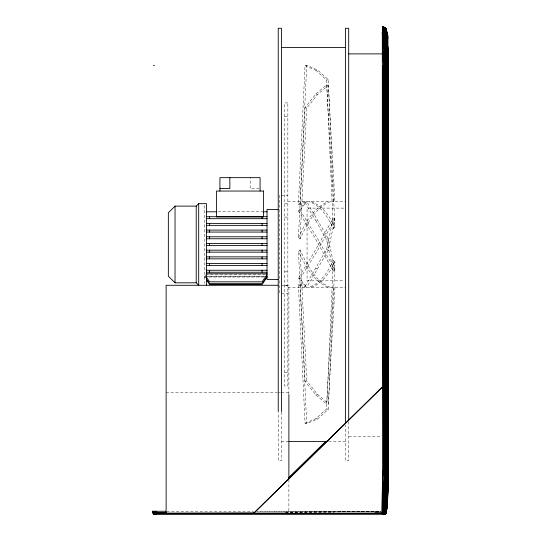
<?xml version="1.0" encoding="UTF-8"?>
<svg xmlns="http://www.w3.org/2000/svg" width="541" height="541" viewBox="0 0 541 541"><rect width="100%" height="100%" fill="white"/><g stroke="black" fill="none" stroke-linecap="round" stroke-linejoin="round"><path stroke-width="0.41" stroke-dasharray="2.71 2.03" d="M305.056 423.251L315.843 418.68L326.622 408.868L333.324 260.444L334.947 261.736L328.286 409.239L317.506 419.052L306.72 423.623L305.056 423.251L298.395 284.6L300.025 284.174L305.273 287.23M305.273 201.698L300.025 204.762L298.395 204.336L305.056 65.684L306.72 65.312L317.506 69.884L328.286 79.696L334.947 227.2L333.324 228.491L333.128 227.957C327.907 217.252 320.989 205.688 309.053 201.698M300.025 204.762L306.72 65.312M330.179 201.698C314.794 208.204 306.821 224.508 300.127 238.838L298.395 237.803L305.056 107.558L315.843 93.965L326.622 84.89L328.286 85.471L334.947 201.698M300.025 239.129L306.72 108.139L317.506 94.547L328.286 85.471M334.947 287.23L328.286 403.458L326.622 404.046L333.324 287.088L333.831 287.23M305.056 286.338L326.622 249.293L333.324 217.82L334.947 218.97L328.286 250.246L306.72 287.291L305.056 286.338L298.395 277.932L315.498 250.098L333.324 217.82M333.324 260.444L333.128 260.972C327.907 271.683 320.989 283.247 309.053 287.23M298.395 237.803C304.955 223.798 312.948 208.028 327.961 201.698M334.947 218.97L317.716 250.098L300.025 278.838L306.72 287.291M334.947 261.736C329.848 272.211 322.909 283.349 311.278 287.23M298.395 211.004L305.056 202.591L306.72 201.644L328.286 238.689L334.947 269.966L333.324 271.115L315.498 238.838L298.395 211.004L300.025 210.097L306.72 201.644M330.179 287.23C314.794 280.732 306.821 264.427 300.127 250.098L298.395 251.132L305.056 381.378L315.843 394.971L326.622 404.046M305.056 202.591L315.843 220.755L317.506 219.802M333.324 271.115L326.622 239.643L328.286 238.689M298.395 204.336L303.055 201.698M305.056 381.378L306.72 380.796L317.506 394.382L328.286 403.458M315.843 394.971L317.506 394.382M333.128 201.698L333.831 201.698M305.056 65.684L315.843 70.256L317.506 69.884M315.843 70.256L326.622 80.068L328.286 79.696M285.479 512.063L380.749 511.265L256.928 511.252M285.479 512.361L334.379 511.948M337.753 511.921L380.749 511.563M257.766 511.921L380.749 511.259M284.64 116.518L287.846 116.518M259.267 188.572L250.172 188.572L250.172 177.658M281.334 195.294L287.846 195.294M287.846 201.698L345.503 201.698M284.64 203.497L287.846 203.497M343.833 208.109L307.065 208.109L307.065 280.826L343.833 280.826M218.138 211.802L261.979 211.802M284.64 217.083L287.846 217.083M284.64 271.846L287.846 271.846M265.347 274.591L204.647 274.591L205.553 275.903M204.647 276.153L264.508 276.153M266.192 276.417L204.647 276.417L205.553 277.729M263.663 277.006L204.647 277.006L205.553 278.365M281.313 285.276L288.88 285.276L288.88 394.585M284.64 285.438L287.846 285.438M287.846 287.23L345.503 287.23M281.334 293.641L287.846 293.641M284.64 372.411L287.846 372.411M166.121 392.482L277.107 392.482M277.946 392.482L280.468 392.482M281.313 392.482L288.88 392.482M348.708 436.256L381.209 436.256M281.435 441.429L288.177 441.429M328.644 441.429L345.503 441.429M166.797 511.252L253.56 511.252M285.567 512.469L334.419 512.469M326.622 408.868L328.286 409.239M315.843 418.68L317.506 419.052M315.843 93.965L317.506 94.547M305.056 107.558L306.72 108.139M311.278 201.698C322.909 205.587 329.848 216.718 334.947 227.2M327.961 287.23C312.948 280.907 304.955 265.137 298.395 251.132M300.025 278.838L298.395 277.932M298.395 284.6L303.055 287.23M326.622 249.293L328.286 250.246M315.843 268.18L317.506 269.134M300.025 210.097L317.716 238.838L334.947 269.966M315.843 220.755L326.622 239.643M326.622 84.89L333.324 201.84M300.025 249.807L306.72 380.796M300.025 284.174L306.72 423.623M326.622 80.068L333.324 228.491M348.708 421.642L348.708 460.648L345.503 460.648L345.503 424.989M288.88 479.718L288.88 512.638M281.435 412.114L281.435 460.648L278.23 460.648L278.23 412.425M279.683 195.294L279.683 293.641M204.647 205.641L204.647 283.295M287.846 102.932L284.64 102.932L284.64 386.003L287.846 386.003L287.846 102.932"/><path stroke-width="0.81" d="M385.415 513.943L384.82 513.592L383.569 513.95L384.374 502.69L384.624 475.512L383.515 65.488L382.433 51.341L383.285 32.169L382.467 31.5L382.406 28.085L384.509 28.179L385.368 30.458L386.639 65.488L386.639 475.512L384.692 511.252L384.306 513.592L383.014 513.95L383.515 475.512L382.433 65.488L388.377 65.488L388.276 475.512L387.505 502.69L386.227 512.469L385.348 513.95L383.779 513.308L382.433 511.252L386.497 511.252L387.505 502.69L388.377 475.512L388.377 65.488L388.046 51.341L386.896 38.31C386.849 35.206 387.593 25.765 382.433 27.692L382.406 28.098C385.388 26.766 387.004 29.552 386.68 32.007L382.318 32.176L382.433 513.943L385.537 513.909L386.497 511.252L387.403 502.69L387.958 475.512L387.41 65.488L386.213 38.31C386.206 35.476 388.418 28.944 384.34 28.098L382.433 27.091L382.433 38.31L387.951 38.31M383.265 32.007L383.089 28.504L382.433 27.692L385.375 28.179L382.406 28.098C387.079 27.868 386.998 32.71 386.619 36.044L385.544 29.113L383.278 27.05M387.613 496.929L388.377 475.512L388.276 65.488L386.68 32.007L382.304 32.176L382.541 37.302L383.326 38.31L383.528 51.341L383.515 475.512M386.632 506.207L386.497 511.252L386.504 509.494M165.952 511.252L152.623 511.252L153.177 513.308L385.949 513.308L387.113 502.69L387.958 475.512L387.931 51.341L386.531 33.461L386.984 40.839C386.146 37.255 388.33 26.78 382.433 27.408L382.886 28.098L382.974 27.091L383.576 27.206L385.983 28.774L382.446 28.774L383.089 28.504L384.509 29.113L386.565 30.979L386.173 29.113L383.806 27.091L383.711 28.098L385.719 28.774L386.477 29.965L386.578 30.458L382.46 30.458L383.224 29.965L385.963 32.007L384.793 32.007L383.258 30.979M387.958 475.512L388.276 65.488L388.046 51.341L386.68 31.5L382.467 31.5M382.433 38.31L382.467 32.007L384.8 32.169L385.564 37.309L384.962 38.31L386.639 65.488L387.41 475.512L387.113 502.69L385.807 513.592L153.177 513.308L153.583 513.909L156.687 513.95L156.687 511.252L155.95 512.469L156.112 513.95L156.687 513.909L154.74 513.308L153.313 511.252L154.219 513.95L156.092 513.943L153.583 513.909L385.672 513.794L385.253 502.69L385.686 475.512L385.686 65.488L385.55 51.341L384.178 38.31L383.982 29.965L383.637 28.308L382.433 27.206L382.893 27.05M386.68 32.007L387.958 65.488M383.163 29.113L385.368 30.458L386.673 32.169L386.896 38.31L386.856 37.309L382.433 37.315L382.372 34.766L384.069 32.169L386.402 51.341M386.342 32.169L386.125 34.759L385.949 32.169L386.673 32.169L386.646 34.766L386.673 32.176M386.497 511.252L387.505 502.69L382.433 502.69L383.231 511.252L384.387 513.308C385.591 514.295 382.994 513.862 382.433 513.943L385.476 513.909L383.988 511.252L382.433 475.512L388.377 475.512M385.239 513.943L386.186 511.252L387.41 475.512L387.613 51.341L386.125 34.759L386.497 37.315L386.856 37.315M386.551 507.891L386.578 506.085M386.551 508.729L386.605 506.085M382.94 386.348L253.438 513.544L381.77 513.118L382.751 470.934M384.394 400.063L384.746 384.881M382.433 511.549L382.771 499.756M386.639 65.488L387.092 51.341L385.652 38.31L386.091 37.309L385.949 32.169L385.564 37.309M387.552 498.572L386.416 511.252L384.901 513.95L385.611 513.794L384.692 511.252L384.374 502.69L385.686 475.512L384.583 51.341L384.178 38.31L382.487 34.759L382.467 32.169M383.427 502.69L384.624 475.512L384.624 65.488L383.528 51.341M387.41 475.512L385.875 513.308L384.631 513.909L382.433 513.909M383.711 28.098L383.887 27.692L382.433 27.05L384.022 27.206L385.787 28.504L382.44 28.504L383.042 28.308C384.536 28.741 386.842 29.586 386.599 31.5L384.604 29.512L383.129 28.774L382.446 29.113L386.362 32.007M386.646 502.69L385.354 513.308M386.599 31.5L386.646 30.979L382.46 30.979L383.244 30.458L385.435 32.007M384.962 38.31L384.164 37.315L384.793 31.5L384.069 28.179M386.632 38.31L386.754 37.302M386.517 508.919L387.403 502.69L388.276 475.512L388.276 65.488M386.037 29.512L385.719 28.504L384.928 28.085M386.592 32.007L386.68 31.5M384.056 28.098L384.13 27.408C382.785 26.313 386.443 29.18 383.407 28.085M383.731 27.408L383.535 27.05L384.448 27.692M383.887 27.692L383.535 27.05M386.26 30.458L386.335 29.512L382.453 29.512M156.687 513.943L153.644 513.909L152.623 511.252L153.448 513.308L154.963 513.909L156.687 513.308L254.398 512.942M383.285 32.169L382.487 34.759L384.164 37.315M387.951 37.478L386.984 38.31L387.004 39.987L386.984 38.31L387.951 35.239L387.951 57.069M384.82 513.592L386.024 502.69L386.639 475.512L385.686 65.488L383.326 38.31M384.306 513.592L384.124 513.943M385.544 29.113L385.719 28.504L385.983 28.774M385.679 513.308L386.146 512.469M385.882 30.458L386.26 29.512L385.916 28.774L384.509 28.179M383.332 36.044L384.441 34.766M383.312 28.098L383.576 27.692L383.136 27.408M267.038 277.006L262.074 284.505L209.61 284.505L206.452 279.731M267.038 274.591L262.074 281.82L209.61 281.82L206.452 277.222M267.038 276.417L262.074 283.653L209.61 283.653L206.452 279.048M385.043 28.308L384.55 28.085M385.239 513.592L382.433 513.794L385.74 513.592M153.887 513.592L153.448 513.794L385.672 513.794M198.696 203.659L196.221 206.114L175.041 206.114L168.346 212.755L168.346 276.18L175.041 282.815L196.221 282.815L198.696 285.276L198.696 203.659L206.534 203.659L206.534 285.276M288.407 478.061L325.783 441.436M288.407 478.366L326.392 441.145M253.438 513.544L382.94 386.646M383.096 513.592L154.3 513.592L153.772 513.95M383.197 29.512L382.46 29.965L386.477 29.965L385.916 28.774L386.578 30.458M384.658 28.308L384.232 28.085M383.623 513.909L154.111 513.909L153.38 513.592L152.9 512.469L165.952 512.469L156.687 512.469L156.004 513.308L154.428 511.252L155.037 513.95M155.896 511.252L155.95 512.469L155.132 511.252L155.395 513.592L154.496 513.909L153.245 513.308L152.704 511.252M382.44 28.504L383.048 28.308M382.433 28.308L385.787 28.504M382.419 28.179L385.889 29.113L385.517 28.308M382.433 37.315L382.318 32.176M384.536 513.95L384.962 513.943M253.438 513.247L284.681 513.139M375.021 512.841L381.77 513.118M382.433 27.05L383.833 27.091M382.433 27.206L384.049 27.206M382.433 27.408L384.266 27.408M382.446 29.113L386.173 29.113M281.435 47.507L345.503 47.507M382.433 51.341L388.046 51.341M348.708 53.89L382.832 53.89M153.434 65.488L154.503 65.488M219.923 188.572L229.844 188.572L229.844 177.658M277.993 209.428L267.038 209.428L267.038 279.508L277.993 279.508M206.337 211.802L216.454 211.802M262.818 211.802L267.038 211.802M206.304 216.698L267.038 216.698M206.304 218.679L267.038 218.679M206.304 223.392L267.038 223.392M206.304 225.374L267.038 225.374M206.304 230.087L267.038 230.087M206.304 232.069L267.038 232.069M206.304 236.782L267.038 236.782M206.304 238.764L267.038 238.764M206.304 243.477L267.038 243.477M206.304 245.458L267.038 245.458M206.304 250.172L267.038 250.172M206.304 252.153L267.038 252.153M206.304 256.867L267.038 256.867M206.304 258.848L267.038 258.848M206.304 263.562L267.038 263.562M206.304 265.543L267.038 265.543M206.304 270.257L267.038 270.257M206.304 272.238L267.038 272.238M206.337 273.773L267.038 273.773M277.946 285.276L166.121 285.276L166.121 512.638M289.022 441.429L326.953 441.429M386.227 512.469L382.433 512.469L383.725 513.592M154.165 513.943L153.516 513.794M153.948 513.95L153.576 513.592M154.584 513.95L153.813 511.252L155.341 513.308L156.687 513.794M383.427 27.091L384.144 27.692M383.596 27.091L384.34 28.098M155.524 513.943L155.395 513.592M154.814 513.592L152.934 511.252L153.245 513.308M154.3 513.592L153.191 512.469M384.056 32.007L382.46 30.979M382.433 27.692L382.879 28.098M382.71 27.091L382.839 27.692M383.305 33.454L384.069 34.759M386.091 37.309L385.435 32.169L384.908 37.315L384.8 32.169M386.998 40L386.984 38.31L387.951 49.535M386.551 34.103L386.619 36.044M386.984 38.31L387.025 40M387.092 42.529L387.173 45.911M348.708 419.965L348.708 28.288L345.503 28.288L345.503 423.312M288.88 394.585L288.88 478.88M281.435 411.586L281.435 28.288L278.23 28.288L278.23 411.586M262.074 216.698L262.074 218.679M262.074 223.392L262.074 225.374M262.074 230.087L262.074 232.069M262.074 236.782L262.074 238.764M262.074 243.477L262.074 245.458M262.074 250.172L262.074 252.153M262.074 256.867L262.074 258.848M262.074 263.562L262.074 265.543M262.074 270.257L262.074 272.238M260.093 191.047L260.093 177.658L219.923 177.658L219.923 191.047M209.61 216.698L209.61 218.679M209.61 223.392L209.61 225.374M209.61 230.087L209.61 232.069M209.61 236.782L209.61 238.764M209.61 243.477L209.61 245.458M209.61 250.172L209.61 252.153M209.61 256.867L209.61 258.848M209.61 263.562L209.61 265.543M209.61 270.257L209.61 272.238M196.221 206.114L196.221 282.815M175.041 206.114L175.041 282.815M263.562 191.047L216.454 191.047L216.454 216.9L263.562 216.9L263.562 191.047"/></g></svg>
